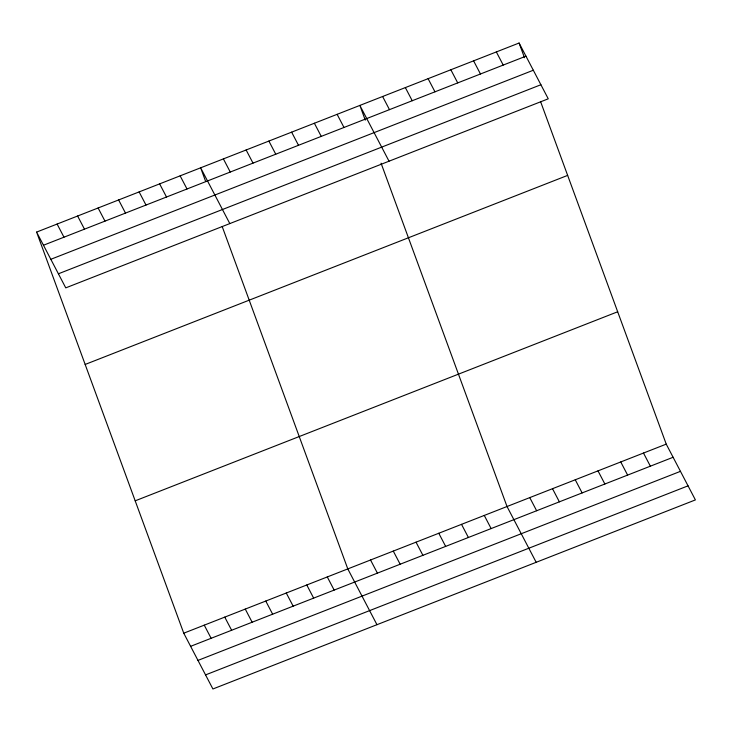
<?xml version="1.0" encoding="UTF-8"?>
<svg xmlns="http://www.w3.org/2000/svg" width="732" height="732" viewBox="0 0 732 732"><rect width="100%" height="100%" fill="white"/><g stroke="black" fill="none" stroke-linecap="round" stroke-linejoin="round"><path stroke-width="1.1" d="M36.6 232.09L519.089 43.023L548.25 98.811L65.761 287.868L36.6 232.09L183.75 633.189L212.911 688.977L695.4 499.91L666.239 444.132L540.673 101.858M43.472 245.229L525.96 56.163M50.828 259.302L533.317 70.235M58.404 273.795L540.893 84.738M85.159 364.454L567.648 175.387M135.191 500.825L617.68 311.768M183.75 633.189L666.239 444.132M190.622 646.329L673.111 457.271M197.979 660.401L680.467 471.344M205.555 674.904L688.043 485.838M496.342 51.935L503.213 65.075M473.595 60.848L480.467 73.987M450.848 69.76L457.72 82.899M643.492 453.044L650.364 466.183M428.101 78.681L434.973 91.82M620.745 461.956L627.617 475.095M405.354 87.593L412.226 100.732M597.998 470.868L604.87 484.008M382.616 96.505L389.479 109.644M575.251 479.78L582.123 492.92M389.031 161.196L359.87 105.417L365.259 120.121M552.504 488.692L559.376 501.832M337.123 114.329L343.994 127.469M529.767 497.604L536.629 510.744M314.376 123.241L321.247 136.381M536.181 562.304L507.02 506.517L381.061 163.19M291.629 132.153L298.5 145.293M484.273 515.438L491.135 528.577M268.882 141.066L275.754 154.205M461.526 524.35L468.398 537.489M246.135 149.978L253.007 163.117M438.779 533.262L445.651 546.401M223.388 158.89L230.26 172.029M416.032 542.174L422.904 555.313M229.811 223.589L200.65 167.802L205.655 181.463M393.285 551.086L400.157 564.226M180.136 175.845L187.008 188.984M370.538 559.998L377.41 573.138M159.631 183.878L166.503 197.018M376.962 624.698L347.792 568.91L222.226 226.636M139.126 191.912L145.997 205.052M327.286 576.944L334.158 590.083M118.621 199.946L125.492 213.085M306.781 584.978L313.653 598.117M98.115 207.98L104.987 221.119M286.276 593.021L293.148 606.16M77.61 216.013L84.482 229.153M265.771 601.054L272.643 614.194M57.105 224.047L63.977 237.186M245.266 609.088L252.137 622.227M224.761 617.122L231.632 630.261M204.255 625.155L211.127 638.295M519.089 43.023L524.487 57.737"/></g></svg>
